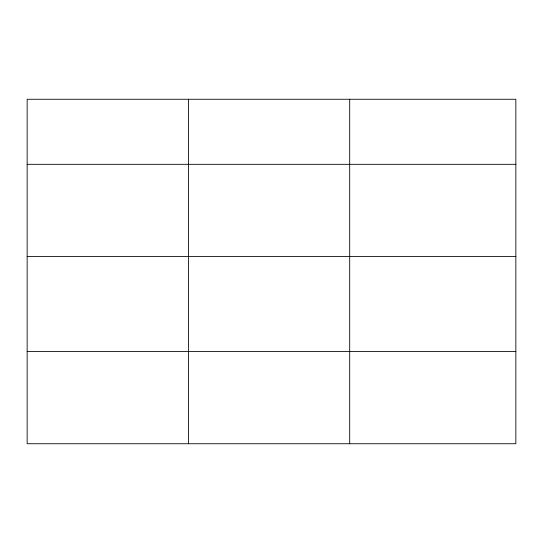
<?xml version="1.0" encoding="UTF-8"?>
<svg xmlns="http://www.w3.org/2000/svg" width="543" height="543" viewBox="0 0 543 543"><rect width="100%" height="100%" fill="white"/><g stroke="black" fill="none" stroke-linecap="round" stroke-linejoin="round"><path stroke-width="0.81" d="M515.85 256.534L515.85 99.26L27.15 99.26L27.15 443.74L515.85 443.74L515.85 256.534L27.15 256.534M27.15 164.325L515.85 164.325M27.15 351.531L515.85 351.531M349.692 99.26L349.692 443.74M188.421 99.26L188.421 443.74"/></g></svg>
